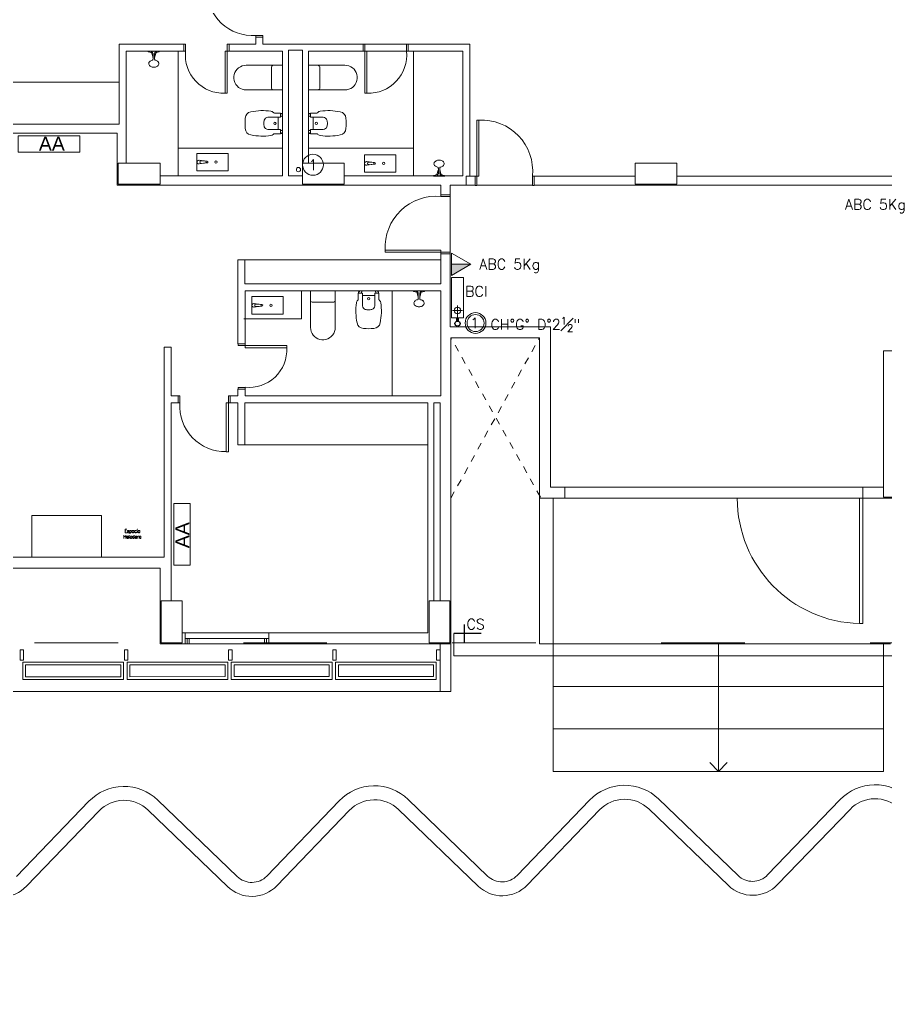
# Model space of a CAD drawing. Header units: millimetres. Extents: x 917 to 1168, y -421 to -23.
# Drawn here: x 1002.06 to 1014.49, y -365.89 to -351.62 of the extents above; entities that cross this region are included whole.
import ezdxf
from ezdxf.enums import TextEntityAlignment as Align

# ---------------------------------------------------------------- set-up
doc = ezdxf.new("R2010")
doc.units = ezdxf.units.MM
doc.header["$LTSCALE"] = 0.1
for name, pattern in [('ACAD_ISO02W100', [15, 12, -3]), ('ACAD_ISO03W100', [30, 12, -18]), ('CONTINUA', [0]), ('DASHED', [0.7, 0.5, -0.2]), ('HIDDEN', [0.375, 0.25, -0.125]), ('Overhead', [0.003969, 0.002381, -0.001587])]:
    doc.linetypes.add(name, pattern=pattern)
doc.layers.get('0').update_dxf_attribs({"lineweight": 5})
for name, color, linetype, lineweight in [('00-Agua Fria', 5, 'ACAD_ISO02W100', 20), ('00-Texto AF', 7, 'Continuous', 18), ('00_Incendio_Bocas Incendio', 1, 'Continuous', 30), ('00_Incendio_Cañeria', 1, 'Continuous', 30), ('00_Incendio_Matafuego', 1, 'Continuous', 20), ('00_Incendio_Montantes', 1, 'Continuous', 30), ('00_Incendio_Numeracion Montantes', 1, 'Continuous', 30), ('00_Incendio_Textos', 7, 'Continuous', 13), ('A-DETL', 7, 'Continuous', 5), ('A-DETL-GENF', 7, 'Continuous', 5), ('A-GLAZ-CWMG', 7, 'Continuous', 5), ('A-WALL', 7, 'Continuous', 5), ('Agua Fria Directa - Texto', 7, 'Continuous', 18), ('Arq-Equipamiento', 250, 'Continuous', 5), ('CORDON H NUEVO', 251, 'Continuous', 5), ('MUEBLES', 250, 'Continuous', 5), ('P-SANR-FIXT', 7, 'Continuous', 5), ('S-STRS-ANNO', 7, 'Continuous', 5)]:
    doc.layers.add(name, color=color, linetype=linetype, lineweight=lineweight)
doc.styles.add('Instal Sanit', font='techb___.ttf', dxfattribs={"height": 0.15})
doc.styles.add('Romans', font='romans.shx')
doc.styles.add('Romans 1.50', font='romans.shx', dxfattribs={"width": 0.8, "height": 0.15})
doc.styles.get("Standard").update_dxf_attribs({"font": 'arial.ttf'})

# ---------------------------------------------------------------- blocks, each defined once
blk = doc.blocks.new('Shower-Valve_Trim-KOHLER-Alteo-K-TS45106 - 2_5 GPM_ 2BZ-Oil-Rubed Nickel-684691-2-TORRE-ARQ- PB _-2_14_')
at = {"color": 8}
for p, q in [((6.697, 2.814), (6.707, 2.857)), ((6.707, 2.857), (6.718, 2.9)), ((6.718, 2.9), (6.721, 2.898)), ((6.726, 2.87), (6.74, 2.864)), ((6.727, 2.936), (6.732, 2.932)), ((6.74, 2.863), (6.74, 2.86)), ((6.74, 2.86), (6.818, 2.84)), ((6.743, 2.876), (6.784, 2.854)), ((6.695, 2.779), (6.688, 2.777)), ((6.7, 2.814), (6.697, 2.814)), ((6.733, 2.836), (6.718, 2.837)), ((6.777, 2.824), (6.73, 2.824)), ((6.735, 2.84), (6.734, 2.837)), ((6.813, 2.82), (6.735, 2.84)), ((6.778, 2.824), (6.778, 2.826)), ((6.785, 2.852), (6.785, 2.853)), ((6.826, 2.815), (6.818, 2.817)), ((6.824, 2.841), (6.832, 2.839))]:
    blk.add_line(p, q, dxfattribs=at)
for centre, radius, start, end in [((6.719, 2.895), 0.00318, 6.8897, 54.9928), ((6.5, 2.869), 0.224, 0.8645, 6.8897), ((6.727, 2.872), 0.00308, 180.8645, 247.6964), ((6.729, 2.928), 0.00488, 3.2443, 51.8508), ((5.993, 2.887), 0.742, 359.9249, 3.2443), ((6.75, 2.886), 0.0149, 179.9249, 192.5636), ((6.742, 2.884), 0.00706, 192.5636, 234.9722), ((6.738, 2.878), 0.000695, 336.2225, 54.9722), ((6.739, 2.877), 0.000526, 158.314, 264.5215), ((6.738, 2.867), 0.00985, 62.6992, 84.5215), ((6.739, 2.863), 0.000995, 346.2443, 67.6964), ((6.784, 2.853), 0.000762, 331.7063, 62.3935), ((6.916, 2.807), 0.0905, 131.0831, 158.8669), ((6.888, 2.84), 0.0469, 98.1333, 131.0831), ((6.887, 2.847), 0.0399, 63.1676, 98.1333), ((6.886, 2.846), 0.0408, 36.2532, 63.1676), ((6.867, 2.831), 0.0652, 13.9057, 36.2532), ((6.694, 2.783), 0.00488, 280.6377, 329.2443), ((6.06, 3.16), 0.742, 329.2443, 332.5636), ((6.7, 2.817), 0.00318, 277.4957, 325.5988), ((6.518, 2.942), 0.224, 325.5988, 331.624), ((6.718, 2.834), 0.00308, 84.7921, 151.624), ((6.732, 2.812), 0.0149, 139.9249, 152.5636), ((6.726, 2.817), 0.00706, 97.5163, 139.9249), ((6.725, 2.824), 0.000695, 277.5163, 356.266), ((6.73, 2.834), 0.00985, 247.967, 269.7893), ((6.726, 2.824), 0.000526, 67.967, 174.1745), ((6.733, 2.837), 0.000995, 264.7921, 346.2443), ((6.777, 2.825), 0.000762, 270.095, 0.7822), ((6.779, 2.825), 0.000925, 95.985, 180.7822), ((6.779, 2.824), 0.000513, 166.2443, 262.7547), ((6.797, 2.473), 0.351, 89.9392, 93.0618), ((6.785, 2.853), 0.000925, 151.7063, 236.5035), ((6.786, 2.853), 0.000513, 69.7338, 166.2443), ((6.964, 3.156), 0.351, 239.4267, 242.5493), ((6.816, 2.83), 0.0125, 223.4783, 233.5421), ((6.81, 2.822), 0.00187, 233.5421, 279.6361), ((6.816, 2.83), 0.0125, 98.9464, 109.0102), ((6.82, 2.824), 0.00706, 209.1801, 256.2443), ((6.815, 2.841), 0.00187, 52.8524, 98.9464), ((6.788, 2.826), 0.0319, 28.2767, 30.713), ((6.822, 2.834), 0.00706, 76.2443, 123.3084), ((6.916, 2.805), 0.0905, 173.6216, 201.4054), ((6.875, 2.789), 0.0469, 201.4054, 234.3552), ((6.871, 2.783), 0.0399, 234.3552, 269.3209), ((6.871, 2.784), 0.0408, 269.3209, 296.2353), ((6.86, 2.806), 0.0652, 296.2353, 318.5828), ((6.844, 2.82), 0.0869, 318.5828, 333.2748), ((6.833, 2.826), 0.0998, 333.2748, 346.2443), ((6.833, 2.826), 0.0998, 346.2443, 359.2137), ((6.845, 2.826), 0.0869, 359.2137, 13.9057)]:
    blk.add_arc(centre, radius, start, end, dxfattribs=at)
blk = doc.blocks.new('Sanitary_Toilets_Ceramica-Catalano_Zero-70-One-Piece-Close-Coupled-Syphonic - Default-V1-2-TORRE-ARQ- PB _-2_14_')
at = {"layer": 'A-DETL-GENF', "color": 8}
for p, q in [((0.044, 0.177), (0.001, 0.177)), ((0.089, 0.177), (0.044, 0.177)), ((0.133, 0.177), (0.089, 0.177)), ((0.133, 0.177), (0.142, 0.176)), ((0.524, 0.177), (0.133, 0.177)), ((0.142, 0.176), (0.133, 0.177)), ((0.142, 0.176), (0.151, 0.171)), ((0.151, 0.171), (0.142, 0.176)), ((0.151, 0.171), (0.157, 0.165)), ((0.157, 0.165), (0.151, 0.171)), ((0.157, 0.165), (0.162, 0.156)), ((0.162, 0.156), (0.157, 0.165)), ((0.162, 0.156), (0.163, 0.147)), ((0.163, 0.147), (0.162, 0.156)), ((0.163, 0.147), (0.163, -0.147)), ((0.163, 0.098), (0.163, 0.147)), ((0.553, 0.175), (0.524, 0.177)), ((0.581, 0.167), (0.553, 0.175)), ((0.608, 0.156), (0.581, 0.167)), ((0.633, 0.14), (0.608, 0.156)), ((0.163, 0.049), (0.163, 0.098)), ((0.163, 0), (0.163, 0.049)), ((0.654, 0.12), (0.633, 0.14)), ((0.672, 0.097), (0.654, 0.12)), ((0.686, 0.071), (0.672, 0.097)), ((0.696, 0.043), (0.686, 0.071)), ((0.7, 0.015), (0.696, 0.043)), ((0.7, -0.015), (0.7, 0.015)), ((0.163, -0.049), (0.163, 0)), ((0.163, -0.098), (0.163, -0.049)), ((0.163, -0.147), (0.163, -0.098)), ((0.608, -0.156), (0.633, -0.14)), ((0.633, -0.14), (0.654, -0.12)), ((0.654, -0.12), (0.672, -0.097)), ((0.672, -0.097), (0.686, -0.071)), ((0.686, -0.071), (0.696, -0.043)), ((0.696, -0.043), (0.7, -0.015)), ((0.001, -0.177), (0.044, -0.177)), ((0.044, -0.177), (0.089, -0.177)), ((0.089, -0.177), (0.133, -0.177)), ((0.142, -0.176), (0.133, -0.177)), ((0.133, -0.177), (0.142, -0.176)), ((0.133, -0.177), (0.524, -0.177)), ((0.151, -0.171), (0.142, -0.176)), ((0.142, -0.176), (0.151, -0.171)), ((0.157, -0.165), (0.151, -0.171)), ((0.151, -0.171), (0.157, -0.165)), ((0.162, -0.156), (0.157, -0.165)), ((0.157, -0.165), (0.162, -0.156)), ((0.163, -0.147), (0.162, -0.156)), ((0.162, -0.156), (0.163, -0.147)), ((0.524, -0.177), (0.553, -0.175)), ((0.553, -0.175), (0.581, -0.167)), ((0.581, -0.167), (0.608, -0.156))]:
    blk.add_line(p, q, dxfattribs=at)
blk = doc.blocks.new('Vitreous china bidet _ Debba _ Roca _ 355994xx0 - White - Debba- Roca-2705266-2-TORRE-ARQ- PB _-2_14_')
at = {"layer": 'P-SANR-FIXT', "color": 8}
for p, q in [((-0.024, 0.169), (-0.024, 0.08)), ((0.036, 0.08), (0.036, 0.262)), ((0.214, 0.262), (0.214, 0.08)), ((0.274, 0.08), (0.274, 0.169)), ((-0.024, 0.08), (-0.019, 0.08)), ((-0.019, 0.08), (-0.019, 0.06)), ((-0.019, 0.08), (0.022, 0.08)), ((-0.019, 0.06), (-0.006, 0.06)), ((-0.006, 0.06), (-0.006, 0.051)), ((0.022, 0.08), (0.036, 0.08)), ((0.022, 0.06), (0.022, 0.08)), ((0.026, 0.06), (0.022, 0.06)), ((0.026, 0.051), (0.026, 0.06)), ((0.036, 0.116), (0.214, 0.116)), ((0.214, 0.08), (0.228, 0.08)), ((0.224, 0.06), (0.228, 0.06)), ((0.224, 0.051), (0.224, 0.06)), ((0.228, 0.08), (0.269, 0.08)), ((0.228, 0.06), (0.228, 0.08)), ((0.256, 0.051), (0.256, 0.06)), ((0.256, 0.06), (0.269, 0.06)), ((0.269, 0.06), (0.269, 0.08)), ((0.269, 0.08), (0.274, 0.08))]:
    blk.add_line(p, q, dxfattribs=at)
for centre, radius, start, end in [((0.058, 0.487), 0.101, 93.8692, 168.7556), ((0.125, -0.511), 1.101, 86.1308, 93.8692), ((0.192, 0.487), 0.101, 11.2444, 86.1308), ((0.809, 0.337), 0.867, 168.7556, 187.8739), ((-0.559, 0.337), 0.867, 352.1261, 11.2444), ((0.1, 0.253), 0.0649, 110.1691, 171.8309), ((0.129, 0.135), 0.186, 91.3288, 106.151), ((0.121, 0.135), 0.186, 73.849, 88.6712), ((0.15, 0.253), 0.0649, 8.1691, 69.8309), ((0.009, 0.227), 0.0594, 187.8739, 225.1331), ((-0.041, 0.169), 0.0175, 0, 63.7001), ((0.125, 0.161), 0.0175, 0, 180), ((0.125, 0.161), 0.0175, 180, 0), ((0.29, 0.169), 0.0167, 126.2715, 179.7285), ((0.241, 0.227), 0.0594, 311.2548, 352.1261)]:
    blk.add_arc(centre, radius, start, end, dxfattribs=at)
blk = doc.blocks.new('Bacha 45x25cm')
at = {"layer": 'MUEBLES', "color": 8}
for p, q in [((0.112, 0.146), (0.099, 0.028)), ((0.138, 0.146), (0.151, 0.028)), ((0.106, 0.062), (0.113, 0.127)), ((0.137, 0.126), (0.144, 0.062))]:
    blk.add_line(p, q, dxfattribs=at)
blk.add_lwpolyline([(0, 0.45), (0.25, 0.45), (0.25, 0), (0, 0)], close=True, dxfattribs=at)
blk.add_circle((0.125, 0.275), 0.0166, dxfattribs=at)
for centre, radius, start, end in [((0.125, 0.146), 0.0134, 0, 180), ((0.125, 0.028), 0.0256, 168.1721, 11.8279), ((0.125, 0.062), 0.0188, 167.2829, 12.8468), ((0.125, 0.126), 0.0117, 360, 173.6414)]:
    blk.add_arc(centre, radius, start, end, dxfattribs=at)
blk = doc.blocks.new('Shower-Valve_Trim-KOHLER-Alteo-K-TS45106 - 2_5 GPM_ 2BZ-Oil-Rubed Nickel-V9-2-TORRE-ARQ- PB _-2_14_')
at = {"color": 8}
for p, q in [((4.342, 6.4), (4.352, 6.443)), ((4.352, 6.443), (4.355, 6.441)), ((4.361, 6.48), (4.366, 6.476)), ((4.329, 6.322), (4.322, 6.321)), ((4.331, 6.357), (4.342, 6.4)), ((4.335, 6.358), (4.331, 6.357)), ((4.367, 6.379), (4.352, 6.381)), ((4.36, 6.413), (4.374, 6.407)), ((4.411, 6.367), (4.364, 6.367)), ((4.369, 6.383), (4.368, 6.38)), ((4.448, 6.364), (4.369, 6.383)), ((4.374, 6.406), (4.374, 6.403)), ((4.374, 6.403), (4.453, 6.384)), ((4.377, 6.419), (4.418, 6.397)), ((4.412, 6.368), (4.413, 6.369)), ((4.419, 6.395), (4.419, 6.397)), ((4.46, 6.358), (4.452, 6.36)), ((4.458, 6.385), (4.466, 6.383))]:
    blk.add_line(p, q, dxfattribs=at)
for centre, radius, start, end in [((4.353, 6.439), 0.00318, 6.8967, 54.9998), ((4.134, 6.412), 0.224, 0.8715, 6.8967), ((4.363, 6.472), 0.00488, 3.2512, 51.8578), ((3.627, 6.43), 0.742, 359.9319, 3.2512), ((4.384, 6.429), 0.0149, 179.9319, 192.5706), ((4.377, 6.427), 0.00706, 192.5706, 234.9792), ((4.372, 6.421), 0.000695, 336.2295, 54.9792), ((4.373, 6.421), 0.000526, 158.321, 264.5285), ((4.522, 6.383), 0.0469, 98.1403, 131.0901), ((4.521, 6.39), 0.0399, 63.1746, 98.1403), ((4.52, 6.389), 0.0408, 36.2602, 63.1746), ((4.328, 6.327), 0.00488, 280.6447, 329.2512), ((3.694, 6.704), 0.742, 329.2512, 332.5706), ((4.334, 6.361), 0.00318, 277.5027, 325.6058), ((4.152, 6.485), 0.224, 325.6058, 331.631), ((4.352, 6.378), 0.00308, 84.7991, 151.631), ((4.366, 6.355), 0.0149, 139.9319, 152.5706), ((4.36, 6.36), 0.00706, 97.5233, 139.9319), ((4.361, 6.416), 0.00308, 180.8715, 247.7034), ((4.359, 6.368), 0.000695, 277.5233, 356.273), ((4.36, 6.368), 0.000526, 67.974, 174.1815), ((4.364, 6.377), 0.00985, 247.974, 269.7963), ((4.367, 6.38), 0.000995, 264.7991, 346.2512), ((4.372, 6.41), 0.00985, 62.7062, 84.5285), ((4.373, 6.406), 0.000995, 346.2512, 67.7034), ((4.411, 6.368), 0.000762, 270.102, 0.7892), ((4.413, 6.368), 0.000925, 95.992, 180.7892), ((4.413, 6.368), 0.000513, 166.2512, 262.7617), ((4.431, 6.016), 0.351, 89.9462, 93.0688), ((4.418, 6.397), 0.000762, 331.7133, 62.4005), ((4.42, 6.396), 0.000513, 69.7408, 166.2512), ((4.419, 6.396), 0.000925, 151.7133, 236.5105), ((4.599, 6.699), 0.351, 239.4337, 242.5563), ((4.451, 6.374), 0.0125, 223.4853, 233.5491), ((4.444, 6.365), 0.00187, 233.5491, 279.6431), ((4.45, 6.373), 0.0125, 98.9534, 109.0171), ((4.449, 6.384), 0.00187, 52.8594, 98.9534), ((4.454, 6.367), 0.00706, 209.187, 256.2512), ((4.423, 6.369), 0.0319, 28.2837, 30.72), ((4.456, 6.378), 0.00706, 76.2512, 123.3154), ((4.55, 6.348), 0.0905, 173.6286, 201.4124), ((4.55, 6.35), 0.0905, 131.0901, 158.8739), ((4.509, 6.332), 0.0469, 201.4124, 234.3622), ((4.505, 6.327), 0.0399, 234.3622, 269.3279), ((4.505, 6.328), 0.0408, 269.3279, 296.2423), ((4.495, 6.35), 0.0652, 296.2423, 318.5898), ((4.478, 6.364), 0.0869, 318.5898, 333.2817), ((4.501, 6.375), 0.0652, 13.9127, 36.2602), ((4.467, 6.37), 0.0998, 333.2817, 346.2512), ((4.48, 6.369), 0.0869, 359.2207, 13.9127), ((4.467, 6.37), 0.0998, 346.2512, 359.2207)]:
    blk.add_arc(centre, radius, start, end, dxfattribs=at)
blk = doc.blocks.new('Shower-Valve_Trim-KOHLER-Alteo-K-TS45106 - 2_5 GPM_ 2BZ-Oil-Rubed Nickel-V13-2-TORRE-ARQ- PB _-2_14_')
at = {"layer": 'P-SANR-FIXT'}
for p, q in [((1.475, -12.251), (1.467, -12.249)), ((1.473, -12.225), (1.481, -12.227)), ((1.56, -12.27), (1.481, -12.25)), ((1.486, -12.23), (1.564, -12.25)), ((1.514, -12.262), (1.514, -12.263)), ((1.556, -12.286), (1.515, -12.264)), ((1.521, -12.234), (1.521, -12.236)), ((1.522, -12.234), (1.569, -12.234)), ((1.559, -12.273), (1.56, -12.27)), ((1.564, -12.25), (1.565, -12.247)), ((1.566, -12.246), (1.581, -12.247)), ((1.592, -12.267), (1.581, -12.31)), ((1.602, -12.224), (1.592, -12.267)), ((1.599, -12.224), (1.602, -12.224)), ((1.611, -12.188), (1.602, -12.224)), ((1.604, -12.189), (1.611, -12.188)), ((1.573, -12.28), (1.559, -12.274)), ((1.572, -12.346), (1.567, -12.342)), ((1.581, -12.31), (1.572, -12.346)), ((1.581, -12.31), (1.578, -12.308))]:
    blk.add_line(p, q, dxfattribs=at)
for centre, radius, start, end in [((1.466, -12.236), 0.0998, 166.2582, 179.2277), ((1.454, -12.236), 0.0869, 179.2277, 193.9197), ((1.433, -12.241), 0.0652, 193.9197, 216.2672), ((1.466, -12.236), 0.0998, 153.2887, 166.2582), ((1.455, -12.231), 0.0869, 138.5968, 153.2887), ((1.439, -12.216), 0.0652, 116.2493, 138.5968), ((1.428, -12.194), 0.0408, 89.3349, 116.2493), ((1.428, -12.193), 0.0399, 54.3692, 89.3349), ((1.383, -12.217), 0.0905, 311.0971, 338.8809), ((1.424, -12.199), 0.0469, 21.4194, 54.3692), ((1.383, -12.215), 0.0905, 353.6356, 21.4194), ((1.477, -12.245), 0.00706, 256.2582, 303.3224), ((1.479, -12.234), 0.00706, 29.194, 76.2582), ((1.511, -12.236), 0.0319, 208.2907, 210.727), ((1.484, -12.251), 0.00187, 232.8664, 278.9604), ((1.483, -12.24), 0.0125, 278.9604, 289.0241), ((1.489, -12.232), 0.00187, 53.5561, 99.6501), ((1.483, -12.241), 0.0125, 43.4923, 53.5561), ((1.335, -12.566), 0.351, 59.4407, 62.5633), ((1.502, -11.883), 0.351, 269.9532, 273.0757), ((1.513, -12.263), 0.000513, 249.7478, 346.2582), ((1.514, -12.263), 0.000925, 331.7203, 56.5175), ((1.515, -12.264), 0.000762, 151.7203, 242.4075), ((1.52, -12.234), 0.000513, 346.2582, 82.7687), ((1.522, -12.235), 0.000762, 90.109, 180.7962), ((1.521, -12.235), 0.000925, 275.999, 0.7962), ((1.566, -12.247), 0.000995, 84.8061, 166.2582), ((1.569, -12.244), 0.00985, 67.981, 89.8033), ((1.573, -12.234), 0.000526, 247.981, 354.1885), ((1.574, -12.235), 0.000695, 97.5303, 176.28), ((1.573, -12.227), 0.00706, 277.5303, 319.9389), ((1.567, -12.222), 0.0149, 319.9389, 332.5776), ((2.239, -12.57), 0.742, 149.2582, 152.5776), ((1.581, -12.244), 0.00308, 264.8061, 331.638), ((1.781, -12.352), 0.224, 145.6128, 151.638), ((1.599, -12.227), 0.00318, 97.5097, 145.6128), ((1.605, -12.194), 0.00488, 100.6517, 149.2582), ((1.413, -12.256), 0.0408, 216.2672, 243.1815), ((1.412, -12.257), 0.0399, 243.1815, 278.1473), ((1.411, -12.25), 0.0469, 278.1473, 311.0971), ((1.561, -12.277), 0.00985, 242.7132, 264.5355), ((1.56, -12.273), 0.000995, 166.2582, 247.7104), ((1.561, -12.288), 0.000695, 156.2365, 234.9862), ((1.56, -12.287), 0.000526, 338.328, 84.5355), ((1.557, -12.294), 0.00706, 12.5776, 54.9862), ((1.549, -12.296), 0.0149, 359.9389, 12.5776), ((2.306, -12.297), 0.742, 179.9389, 183.2582), ((1.57, -12.338), 0.00488, 183.2582, 231.8648), ((1.572, -12.282), 0.00308, 0.8785, 67.7104), ((1.799, -12.279), 0.224, 180.8785, 186.9037), ((1.58, -12.306), 0.00318, 186.9037, 235.0068)]:
    blk.add_arc(centre, radius, start, end, dxfattribs=at)
blk = doc.blocks.new('Shower-Valve_Trim-KOHLER-Alteo-K-TS45106 - 2_5 GPM_ 2BZ-Oil-Rubed Nickel-V14-2-TORRE-ARQ- PB _-2_14_')
at = {"color": 8}
for p, q in [((1.475, -12.251), (1.467, -12.249)), ((1.473, -12.225), (1.481, -12.227)), ((1.56, -12.27), (1.481, -12.25)), ((1.486, -12.23), (1.564, -12.25)), ((1.514, -12.262), (1.514, -12.263)), ((1.556, -12.286), (1.515, -12.264)), ((1.521, -12.234), (1.521, -12.236)), ((1.522, -12.234), (1.569, -12.234)), ((1.559, -12.273), (1.56, -12.27)), ((1.564, -12.25), (1.565, -12.247)), ((1.566, -12.246), (1.581, -12.247)), ((1.592, -12.267), (1.581, -12.31)), ((1.602, -12.224), (1.592, -12.267)), ((1.599, -12.224), (1.602, -12.224)), ((1.611, -12.188), (1.602, -12.224)), ((1.604, -12.189), (1.611, -12.188)), ((1.573, -12.28), (1.559, -12.274)), ((1.572, -12.346), (1.567, -12.342)), ((1.581, -12.31), (1.572, -12.346)), ((1.581, -12.31), (1.578, -12.308))]:
    blk.add_line(p, q, dxfattribs=at)
for centre, radius, start, end in [((1.466, -12.236), 0.0998, 166.2582, 179.2277), ((1.454, -12.236), 0.0869, 179.2277, 193.9197), ((1.433, -12.241), 0.0652, 193.9197, 216.2672), ((1.466, -12.236), 0.0998, 153.2887, 166.2582), ((1.455, -12.231), 0.0869, 138.5968, 153.2887), ((1.439, -12.216), 0.0652, 116.2493, 138.5968), ((1.428, -12.194), 0.0408, 89.3349, 116.2493), ((1.428, -12.193), 0.0399, 54.3692, 89.3349), ((1.383, -12.217), 0.0905, 311.0971, 338.8809), ((1.424, -12.199), 0.0469, 21.4194, 54.3692), ((1.383, -12.215), 0.0905, 353.6356, 21.4194), ((1.477, -12.245), 0.00706, 256.2582, 303.3224), ((1.479, -12.234), 0.00706, 29.194, 76.2582), ((1.511, -12.236), 0.0319, 208.2907, 210.727), ((1.484, -12.251), 0.00187, 232.8664, 278.9604), ((1.483, -12.24), 0.0125, 278.9604, 289.0241), ((1.489, -12.232), 0.00187, 53.5561, 99.6501), ((1.483, -12.241), 0.0125, 43.4923, 53.5561), ((1.335, -12.566), 0.351, 59.4407, 62.5633), ((1.502, -11.883), 0.351, 269.9532, 273.0757), ((1.513, -12.263), 0.000513, 249.7478, 346.2582), ((1.514, -12.263), 0.000925, 331.7203, 56.5175), ((1.515, -12.264), 0.000762, 151.7203, 242.4075), ((1.52, -12.234), 0.000513, 346.2582, 82.7687), ((1.522, -12.235), 0.000762, 90.109, 180.7962), ((1.521, -12.235), 0.000925, 275.999, 0.7962), ((1.566, -12.247), 0.000995, 84.8061, 166.2582), ((1.569, -12.244), 0.00985, 67.981, 89.8033), ((1.573, -12.234), 0.000526, 247.981, 354.1885), ((1.574, -12.235), 0.000695, 97.5303, 176.28), ((1.573, -12.227), 0.00706, 277.5303, 319.9389), ((1.567, -12.222), 0.0149, 319.9389, 332.5776), ((2.239, -12.57), 0.742, 149.2582, 152.5776), ((1.581, -12.244), 0.00308, 264.8061, 331.638), ((1.781, -12.352), 0.224, 145.6128, 151.638), ((1.599, -12.227), 0.00318, 97.5097, 145.6128), ((1.605, -12.194), 0.00488, 100.6517, 149.2582), ((1.413, -12.256), 0.0408, 216.2672, 243.1815), ((1.412, -12.257), 0.0399, 243.1815, 278.1473), ((1.411, -12.25), 0.0469, 278.1473, 311.0971), ((1.561, -12.277), 0.00985, 242.7132, 264.5355), ((1.56, -12.273), 0.000995, 166.2582, 247.7104), ((1.561, -12.288), 0.000695, 156.2365, 234.9862), ((1.56, -12.287), 0.000526, 338.328, 84.5355), ((1.557, -12.294), 0.00706, 12.5776, 54.9862), ((1.549, -12.296), 0.0149, 359.9389, 12.5776), ((2.306, -12.297), 0.742, 179.9389, 183.2582), ((1.57, -12.338), 0.00488, 183.2582, 231.8648), ((1.572, -12.282), 0.00308, 0.8785, 67.7104), ((1.799, -12.279), 0.224, 180.8785, 186.9037), ((1.58, -12.306), 0.00318, 186.9037, 235.0068)]:
    blk.add_arc(centre, radius, start, end, dxfattribs=at)
blk = doc.blocks.new('Montante rectangular - 50 x 150mm-V30-02 Torre PB')
at = {"layer": 'A-GLAZ-CWMG', "color": 8}
for p, q in [((-0.025, 0.075), (0.025, 0.075)), ((-0.025, 0.042), (-0.025, 0.075)), ((-0.025, -0.075), (-0.025, 0.042)), ((0.025, 0.075), (0.025, 0.038)), ((0.025, 0.038), (0.025, -0.075)), ((0.025, -0.075), (-0.025, -0.075))]:
    blk.add_line(p, q, dxfattribs=at)
blk = doc.blocks.new('Montante rectangular - 50 x 150mm-V31-02 Torre PB')
at = {"layer": 'A-GLAZ-CWMG', "color": 8}
for p, q in [((-0.025, 0.075), (-0.018, 0.075)), ((-0.025, -0.046), (-0.025, 0.075)), ((-0.017, 0.075), (-0.004, 0.075)), ((-0.003, 0.075), (0.009, 0.075)), ((0.01, 0.075), (0.022, 0.075)), ((0.025, 0.075), (0.025, -0.06)), ((-0.025, -0.075), (-0.025, -0.046)), ((0.025, -0.075), (-0.025, -0.075)), ((0.025, -0.06), (0.025, -0.075))]:
    blk.add_line(p, q, dxfattribs=at)
blk = doc.blocks.new('2-PB F')
at = {"color": 8, "lineweight": 18}
for p, q in [((742.791, -351.886), (742.891, -351.886)), ((742.791, -351.911), (742.791, -351.886)), ((742.791, -351.911), (742.791, -352.011)), ((742.891, -351.911), (742.791, -351.911)), ((742.891, -351.886), (742.891, -351.911)), ((742.891, -352.011), (742.891, -351.911)), ((740.829, -352.011), (740.829, -353.156)), ((741.756, -352.011), (740.829, -352.011)), ((740.832, -352.012), (740.832, -352.011)), ((740.931, -353.719), (740.931, -352.112)), ((740.931, -352.112), (741.756, -352.112)), ((741.756, -352.012), (741.781, -352.012)), ((741.756, -352.112), (741.756, -352.012)), ((741.781, -352.112), (741.756, -352.112)), ((741.781, -352.012), (741.781, -352.112)), ((742.349, -352.112), (742.381, -352.112)), ((742.349, -352.712), (742.349, -352.112)), ((742.381, -352.012), (742.406, -352.012)), ((742.381, -352.112), (742.381, -352.012)), ((742.406, -352.112), (742.381, -352.112)), ((742.381, -352.112), (742.381, -352.712)), ((742.406, -352.112), (742.381, -352.112)), ((742.791, -352.011), (742.406, -352.011)), ((742.406, -352.012), (742.406, -352.112)), ((742.406, -352.112), (743.176, -352.112)), ((744.331, -352.011), (742.891, -352.011)), ((743.176, -352.112), (743.176, -353.901)), ((743.262, -353.901), (743.262, -352.096)), ((743.262, -352.096), (743.461, -352.096)), ((743.461, -352.096), (743.461, -353.718)), ((743.545, -352.013), (743.545, -352.011)), ((743.548, -352.012), (743.548, -352.011)), ((744.331, -352.012), (743.548, -352.012)), ((743.548, -353.719), (743.548, -352.112)), ((743.548, -352.112), (744.331, -352.112)), ((744.331, -352.011), (744.981, -352.011)), ((744.356, -352.012), (744.331, -352.012)), ((744.331, -352.012), (744.331, -352.112)), ((744.356, -352.112), (744.331, -352.112)), ((744.331, -352.112), (744.356, -352.112)), ((744.356, -352.112), (744.356, -352.012)), ((744.356, -352.112), (744.356, -352.712)), ((744.387, -352.112), (744.356, -352.112)), ((744.981, -352.112), (744.387, -352.112)), ((744.387, -352.712), (744.387, -352.112)), ((744.981, -352.012), (744.956, -352.012)), ((744.956, -352.012), (744.956, -352.112)), ((744.956, -352.112), (744.981, -352.112)), ((745.864, -352.011), (744.981, -352.011)), ((744.981, -352.112), (744.981, -352.012)), ((744.981, -352.112), (745.763, -352.112)), ((745.763, -352.112), (745.763, -353.901)), ((745.864, -353.901), (745.864, -352.011)), ((740.829, -352.556), (736.95, -352.556)), ((742.381, -352.712), (742.349, -352.712)), ((744.356, -352.712), (744.387, -352.712)), ((745.995, -353.102), (745.964, -353.102)), ((745.964, -353.102), (745.964, -353.902)), ((745.995, -353.902), (745.995, -353.102)), ((740.829, -353.156), (736.95, -353.156)), ((736.95, -353.288), (740.799, -353.288)), ((740.799, -353.288), (740.799, -354.033)), ((740.914, -353.719), (740.815, -353.719)), ((740.815, -353.719), (740.815, -354.019)), ((740.815, -354.019), (740.815, -353.719)), ((740.815, -353.719), (740.931, -353.719)), ((740.927, -353.719), (740.914, -353.719)), ((740.928, -353.719), (740.927, -353.719)), ((740.931, -353.719), (740.928, -353.719)), ((741.415, -353.719), (740.931, -353.719)), ((741.415, -354.019), (741.415, -353.719)), ((744.062, -353.719), (743.462, -353.719)), ((743.462, -353.719), (743.462, -354.019)), ((744.062, -354.019), (744.062, -353.719)), ((748.838, -353.718), (748.238, -353.718)), ((748.238, -353.718), (748.238, -353.902)), ((748.838, -353.902), (748.838, -353.718)), ((743.176, -353.901), (741.414, -353.901)), ((745.763, -353.901), (744.061, -353.901)), ((745.939, -353.902), (745.813, -353.902)), ((745.813, -353.902), (745.813, -354.035)), ((745.964, -353.902), (745.939, -353.902)), ((745.939, -353.902), (745.939, -354.036)), ((745.964, -353.902), (745.995, -353.902)), ((745.964, -354.036), (745.964, -353.902)), ((746.789, -353.902), (746.764, -353.902)), ((746.764, -353.902), (746.764, -354.036)), ((748.238, -353.902), (746.789, -353.902)), ((746.789, -354.036), (746.789, -353.902)), ((748.238, -353.902), (748.238, -353.903)), ((748.238, -354.018), (748.238, -353.902)), ((748.238, -353.903), (748.238, -353.904)), ((748.238, -353.904), (748.238, -353.917)), ((748.238, -353.917), (748.238, -353.918)), ((748.238, -353.918), (748.238, -354.018)), ((748.838, -353.903), (748.838, -353.902)), ((752.466, -353.902), (748.838, -353.902)), ((748.838, -353.902), (748.838, -354.018)), ((748.838, -353.904), (748.838, -353.903)), ((748.838, -353.917), (748.838, -353.904)), ((748.838, -353.918), (748.838, -353.917)), ((748.838, -354.018), (748.838, -353.918)), ((740.799, -354.033), (744.061, -354.033)), ((740.815, -354.019), (740.914, -354.019)), ((740.931, -354.019), (740.815, -354.019)), ((740.914, -354.019), (740.927, -354.019)), ((740.927, -354.019), (740.928, -354.019)), ((740.928, -354.019), (740.931, -354.019)), ((740.931, -354.019), (741.415, -354.019)), ((743.462, -354.019), (744.062, -354.019)), ((744.061, -354.033), (745.45, -354.033)), ((745.45, -354.033), (745.45, -354.17)), ((745.583, -354.17), (745.583, -354.035)), ((745.583, -354.035), (745.939, -354.035)), ((745.939, -354.036), (745.964, -354.036)), ((746.764, -354.035), (745.964, -354.035)), ((746.764, -354.036), (746.789, -354.036)), ((746.789, -354.035), (752.466, -354.035)), ((748.238, -354.018), (748.238, -354.018)), ((748.238, -354.018), (748.838, -354.018)), ((748.238, -354.018), (748.238, -354.018)), ((748.838, -354.018), (748.238, -354.018)), ((748.838, -354.018), (748.838, -354.018)), ((748.838, -354.018), (748.838, -354.018)), ((745.583, -354.17), (745.45, -354.17)), ((745.45, -354.17), (745.45, -354.195)), ((745.45, -354.195), (745.583, -354.195)), ((745.583, -354.195), (745.583, -354.17)), ((745.583, -354.195), (745.583, -354.995)), ((745.45, -354.965), (744.65, -354.965)), ((744.65, -354.965), (744.65, -354.995)), ((745.45, -354.995), (745.45, -354.965)), ((742.535, -355.106), (742.535, -356.31)), ((742.635, -355.106), (742.535, -355.106)), ((742.632, -355.106), (742.632, -355.107)), ((742.635, -355.449), (742.635, -355.106)), ((742.635, -355.107), (745.45, -355.107)), ((744.65, -354.995), (745.45, -354.995)), ((745.583, -354.995), (745.45, -354.995)), ((745.45, -354.995), (745.45, -355.02)), ((745.45, -355.02), (745.45, -355.449)), ((745.45, -355.02), (745.583, -355.02)), ((745.583, -355.02), (745.583, -354.995)), ((745.583, -356.067), (745.583, -355.02)), ((742.536, -355.449), (742.535, -355.449)), ((742.537, -355.45), (742.535, -355.45)), ((745.45, -355.449), (742.635, -355.449)), ((742.636, -356.31), (742.636, -355.55)), ((742.636, -355.55), (745.449, -355.55)), ((745.449, -355.55), (745.449, -357.057)), ((745.453, -356.068), (745.452, -356.068)), ((747.021, -356.067), (745.583, -356.067)), ((747.021, -358.366), (747.021, -356.067)), ((745.593, -361.3), (745.593, -356.224)), ((745.593, -356.224), (746.863, -356.224)), ((746.863, -356.224), (746.863, -358.524)), ((741.574, -356.36), (741.474, -356.36)), ((741.474, -356.36), (741.474, -359.372)), ((741.476, -356.36), (741.476, -356.361)), ((741.574, -357.059), (741.574, -356.36)), ((742.536, -356.31), (742.636, -356.31)), ((742.536, -356.335), (742.536, -356.31)), ((742.636, -356.335), (742.536, -356.335)), ((742.636, -356.31), (742.636, -356.335)), ((742.636, -356.31), (742.636, -356.335)), ((742.636, -356.366), (742.636, -356.335)), ((742.636, -356.335), (743.236, -356.335)), ((743.236, -356.366), (742.636, -356.366)), ((743.236, -356.335), (743.236, -356.366)), ((751.957, -356.412), (751.807, -356.412)), ((751.807, -356.412), (751.807, -358.366)), ((742.535, -356.96), (742.535, -357.059)), ((742.536, -356.935), (742.636, -356.935)), ((742.536, -356.96), (742.536, -356.935)), ((742.636, -356.96), (742.536, -356.96)), ((742.636, -356.935), (742.636, -356.96)), ((742.636, -357.057), (742.636, -356.96)), ((741.674, -357.059), (741.574, -357.059)), ((741.699, -357.059), (741.674, -357.059)), ((741.674, -357.059), (741.674, -357.159)), ((741.699, -357.159), (741.699, -357.059)), ((742.424, -357.059), (742.399, -357.059)), ((742.399, -357.059), (742.399, -357.159)), ((742.535, -357.059), (742.424, -357.059)), ((742.424, -357.159), (742.424, -357.059)), ((745.449, -357.057), (742.636, -357.057)), ((741.574, -360), (741.574, -357.159)), ((741.574, -357.159), (741.674, -357.159)), ((741.674, -357.159), (741.699, -357.159)), ((742.399, -357.159), (742.364, -357.159)), ((742.364, -357.159), (742.364, -357.859)), ((742.399, -357.859), (742.399, -357.159)), ((742.399, -357.159), (742.424, -357.159)), ((742.424, -357.159), (742.535, -357.159)), ((742.535, -357.159), (742.535, -357.759)), ((742.635, -357.159), (745.263, -357.159)), ((742.635, -357.759), (742.635, -357.159)), ((745.263, -357.159), (745.263, -360.459)), ((745.348, -357.159), (745.437, -357.159)), ((745.348, -360), (745.348, -357.159)), ((745.437, -357.159), (745.437, -360)), ((742.535, -357.759), (742.635, -357.759)), ((742.635, -357.759), (745.263, -357.759)), ((742.364, -357.859), (742.399, -357.859)), ((747.229, -358.366), (747.021, -358.366)), ((747.229, -358.366), (747.229, -358.524)), ((751.507, -358.366), (747.229, -358.366)), ((751.807, -358.366), (751.507, -358.366)), ((751.507, -358.524), (751.507, -358.366)), ((751.807, -358.366), (751.807, -358.368)), ((751.807, -358.509), (751.807, -358.366)), ((751.807, -358.368), (751.807, -358.369)), ((751.807, -358.369), (751.807, -358.384)), ((751.807, -358.384), (751.807, -358.509)), ((746.863, -358.524), (747.229, -358.524)), ((747.063, -358.524), (746.863, -358.524)), ((746.863, -358.524), (746.863, -360.615)), ((747.063, -360.615), (747.063, -358.524)), ((747.229, -358.524), (751.507, -358.524)), ((751.462, -358.524), (751.462, -360.325)), ((751.507, -358.524), (751.462, -358.524)), ((751.507, -358.524), (753.857, -358.524)), ((751.507, -358.524), (751.507, -360.325)), ((751.807, -358.509), (753.857, -358.509)), ((739.574, -359.372), (739.574, -358.772)), ((739.574, -358.772), (740.574, -358.772)), ((740.574, -358.772), (740.574, -359.372)), ((741.474, -359.372), (738.914, -359.372)), ((738.914, -359.528), (741.418, -359.528)), ((741.418, -359.528), (741.418, -360.615)), ((741.558, -360), (741.433, -360)), ((741.433, -360), (741.433, -360.6)), ((741.433, -360.6), (741.433, -360)), ((741.433, -360), (741.574, -360)), ((741.559, -360), (741.558, -360)), ((741.571, -360), (741.559, -360)), ((741.572, -360), (741.571, -360)), ((741.574, -360), (741.572, -360)), ((741.733, -360), (741.574, -360)), ((741.733, -360.459), (741.733, -360)), ((745.348, -360), (745.279, -360)), ((745.279, -360), (745.279, -360.459)), ((745.279, -360.461), (745.279, -360)), ((745.279, -360), (745.348, -360)), ((745.437, -360), (745.348, -360)), ((745.439, -360), (745.437, -360)), ((745.437, -360), (745.578, -360)), ((745.44, -360), (745.439, -360)), ((745.452, -360), (745.44, -360)), ((745.453, -360), (745.452, -360)), ((745.578, -360), (745.453, -360)), ((745.579, -360), (745.578, -360)), ((745.578, -360), (745.579, -360)), ((745.579, -360.459), (745.579, -360)), ((745.579, -360), (745.579, -360.459)), ((751.507, -360.325), (751.462, -360.325)), ((741.733, -360.46), (741.733, -360.459)), ((741.776, -360.459), (741.733, -360.459)), ((741.733, -360.459), (741.733, -360.6)), ((741.733, -360.461), (741.733, -360.46)), ((741.733, -360.474), (741.733, -360.461)), ((741.733, -360.475), (741.733, -360.474)), ((741.733, -360.6), (741.733, -360.475)), ((741.776, -360.537), (741.776, -360.459)), ((741.776, -360.459), (742.976, -360.459)), ((741.776, -360.537), (741.806, -360.537)), ((741.776, -360.615), (741.776, -360.537)), ((741.806, -360.537), (741.836, -360.537)), ((741.806, -360.615), (741.806, -360.537)), ((741.806, -360.537), (741.806, -360.615)), ((741.836, -360.537), (742.916, -360.537)), ((741.836, -360.552), (741.836, -360.537)), ((741.836, -360.537), (741.836, -360.615)), ((742.916, -360.537), (742.916, -360.552)), ((742.916, -360.537), (742.946, -360.537)), ((742.916, -360.615), (742.916, -360.537)), ((742.946, -360.537), (742.946, -360.615)), ((742.946, -360.537), (742.976, -360.537)), ((742.946, -360.615), (742.946, -360.537)), ((745.263, -360.459), (742.976, -360.459)), ((742.976, -360.459), (742.976, -360.537)), ((742.976, -360.537), (742.976, -360.615)), ((745.279, -360.461), (745.278, -360.461)), ((745.279, -360.459), (745.279, -360.461)), ((745.279, -360.461), (745.279, -360.475)), ((745.279, -360.475), (745.279, -360.6)), ((745.279, -360.6), (745.279, -360.475)), ((745.579, -360.6), (745.579, -360.459)), ((741.418, -360.615), (741.776, -360.615)), ((741.433, -360.6), (741.574, -360.6)), ((741.433, -360.6), (741.433, -360.6)), ((741.574, -360.6), (741.733, -360.6)), ((741.806, -360.615), (741.776, -360.615)), ((741.836, -360.615), (741.806, -360.615)), ((741.836, -360.615), (742.916, -360.615)), ((742.946, -360.615), (742.916, -360.615)), ((742.976, -360.615), (742.946, -360.615)), ((742.976, -360.615), (745.593, -360.615)), ((745.279, -360.6), (745.579, -360.6)), ((746.863, -360.615), (747.063, -360.615)), ((747.063, -360.615), (751.807, -360.615)), ((747.063, -361.226), (747.063, -360.615)), ((749.435, -361.226), (749.435, -360.615)), ((751.807, -361.226), (751.807, -360.615)), ((747.063, -361.836), (747.063, -361.226)), ((747.063, -361.226), (751.807, -361.226)), ((749.435, -361.836), (749.435, -361.226)), ((751.807, -361.836), (751.807, -361.226)), ((747.063, -362.446), (747.063, -361.836)), ((747.063, -361.836), (751.807, -361.836)), ((749.435, -362.446), (749.435, -361.836)), ((751.807, -362.446), (751.807, -361.836)), ((747.063, -362.446), (751.807, -362.446))]:
    blk.add_line(p, q, dxfattribs=at)
at = {"color": 8, "lineweight": 5}
for p, q in [((741.676, -352.112), (741.675, -353.901)), ((745.057, -352.113), (745.057, -353.901)), ((743.175, -353.501), (741.675, -353.501)), ((743.548, -353.501), (745.057, -353.501))]:
    blk.add_line(p, q, dxfattribs=at)
at = {"color": 8, "linetype": 'CONTINUA', "lineweight": 13}
for p, q in [((743.262, -353.901), (743.462, -353.901)), ((745.437, -360.615), (745.437, -361.3))]:
    blk.add_line(p, q, dxfattribs=at)
at = {"color": 8, "linetype": 'DASHED', "lineweight": 18}
for p, q in [((746.878, -358.509), (745.593, -356.224)), ((745.593, -358.524), (746.863, -356.224))]:
    blk.add_line(p, q, dxfattribs=at)
at = {"color": 8, "linetype": 'CONTINUA', "lineweight": 18}
for p, q in [((741.848, -358.6), (741.612, -358.6)), ((741.612, -358.6), (741.612, -359.485)), ((741.848, -359.485), (741.848, -358.6)), ((741.612, -359.485), (741.848, -359.485))]:
    blk.add_line(p, q, dxfattribs=at)
at = {"color": 8, "linetype": 'HIDDEN', "lineweight": 18}
blk.add_line((751.807, -360.615), (758.12, -360.6), dxfattribs=at)
at = {"color": 8, "extrusion": (0, 0, -1)}
for p, q in [((739.456, -360.7), (739.406, -360.7)), ((739.406, -360.7), (739.406, -360.85)), ((739.456, -360.85), (739.456, -360.7)), ((740.953, -360.7), (740.903, -360.7)), ((740.903, -360.7), (740.903, -360.782)), ((740.903, -360.782), (740.903, -360.85)), ((740.953, -360.786), (740.953, -360.7)), ((740.953, -360.85), (740.953, -360.786)), ((739.406, -360.85), (739.456, -360.85)), ((740.903, -360.85), (740.928, -360.85)), ((740.928, -360.85), (740.953, -360.85))]:
    blk.add_line(p, q, dxfattribs=at)
at = {"color": 8, "linetype": 'Overhead', "lineweight": 18}
for p, q in [((747.063, -361.226), (751.807, -361.226)), ((747.063, -361.836), (751.807, -361.836)), ((747.063, -362.446), (751.807, -362.446))]:
    blk.add_line(p, q, dxfattribs=at)
at = {"color": 8}
blk.add_line((741.418, -361.3), (732.979, -361.3), dxfattribs=at)
for points in [[(740.892, -360.878), (739.445, -360.878), (739.445, -361.128), (740.892, -361.128)], [(740.852, -360.918), (739.485, -360.918), (739.485, -361.088), (740.852, -361.088)], [(742.389, -360.877), (740.942, -360.878), (740.942, -361.128), (742.389, -361.127)], [(742.349, -360.917), (740.982, -360.918), (740.982, -361.088), (742.349, -361.087)], [(743.886, -360.877), (742.439, -360.877), (742.439, -361.127), (743.886, -361.127)], [(743.846, -360.917), (742.479, -360.917), (742.479, -361.087), (743.846, -361.087)], [(745.383, -360.877), (743.936, -360.877), (743.936, -361.127), (745.383, -361.127)], [(745.343, -360.917), (743.976, -360.917), (743.976, -361.087), (745.343, -361.087)]]:
    blk.add_lwpolyline(points, close=True, dxfattribs=at)
blk.add_lwpolyline([(745.594, -361.3), (741.418, -361.3)], dxfattribs=at)
at = {"color": 8, "lineweight": 18}
for centre, radius, start, end in [((742.744, -351.234), 0.653, 178.836, 274.1016), ((742.325, -352.167), 0.546, 174.312, 272.5983), ((744.412, -352.167), 0.546, 267.4017, 5.688), ((746.037, -353.831), 0.73, 354.4302, 93.3299), ((745.379, -354.922), 0.73, 84.4302, 183.3299), ((742.691, -356.391), 0.546, 264.312, 2.5983), ((742.351, -357.205), 0.653, 175.8984, 271.164), ((751.507, -358.524), 1.802, 180, 268.5863)]:
    blk.add_arc(centre, radius, start, end, dxfattribs=at)
at = {"layer": 'A-DETL', "color": 8, "linetype": 'ByBlock', "lineweight": 18}
for p, q in [((743.445, -355.953), (743.445, -355.55)), ((742.62, -355.953), (743.445, -355.953))]:
    blk.add_line(p, q, dxfattribs=at)
at = {"layer": 'A-DETL', "color": 8, "lineweight": 18}
blk.add_line((744.75, -357.05), (744.75, -355.55), dxfattribs=at)
at = {"layer": 'Arq-Equipamiento', "color": 8, "linetype": 'CONTINUA', "lineweight": 18}
blk.add_lwpolyline([(740.262, -353.326), (739.376, -353.326), (739.376, -353.561), (740.262, -353.561)], close=True, dxfattribs=at)
at = {"layer": 'S-STRS-ANNO', "color": 8, "lineweight": 18}
for q in [(749.31, -362.321), (749.56, -362.321), (749.435, -362.446)]:
    blk.add_line((749.435, -362.446), q, dxfattribs=at)
at = {"color": 8, "extrusion": (0, 0, -1), "rotation": 180}
for name, p in [('Montante rectangular - 50 x 150mm-V30-02 Torre PB', (-742.425, -360.775)), ('Montante rectangular - 50 x 150mm-V31-02 Torre PB', (-743.922, -360.775)), ('Montante rectangular - 50 x 150mm-V31-02 Torre PB', (-745.413, -360.775))]:
    blk.add_blockref(name, p, dxfattribs=at)
at = {"layer": 'MUEBLES', "lineweight": 5, "rotation": 269.9999997145658}
for p in [(741.944, -353.577), (744.351, -353.596)]:
    blk.add_blockref('Bacha 45x25cm', p, dxfattribs=at)
at = {"layer": 'MUEBLES', "lineweight": 18, "rotation": 269.9999997145658}
blk.add_blockref('Bacha 45x25cm', (742.732, -355.633), dxfattribs=at)
blk.add_blockref('Bacha 45x25cm', (742.732, -355.633), dxfattribs=at)
at = {"layer": 'P-SANR-FIXT', "lineweight": 5, "xscale": -1}
for name, p, rotation in [('Shower-Valve_Trim-KOHLER-Alteo-K-TS45106 - 2_5 GPM_ 2BZ-Oil-Rubed Nickel-V9-2-TORRE-ARQ- PB _-2_14_', (748.575, -349.418), 76.24075343670569), ('Sanitary_Toilets_Ceramica-Catalano_Zero-70-One-Piece-Close-Coupled-Syphonic - Default-V1-2-TORRE-ARQ- PB _-2_14_', (743.547, -352.49), 179.9965031161391), ('Vitreous china bidet _ Debba _ Roca _ 355994xx0 - White - Debba- Roca-2705266-2-TORRE-ARQ- PB _-2_14_', (743.498, -353.272), 269.9965030703645)]:
    blk.add_blockref(name, p, dxfattribs=dict(at, rotation=rotation))
at = {"layer": 'P-SANR-FIXT', "lineweight": 5}
for name, p, rotation in [('Sanitary_Toilets_Ceramica-Catalano_Zero-70-One-Piece-Close-Coupled-Syphonic - Default-V1-2-TORRE-ARQ- PB _-2_14_', (743.177, -352.49), 179.996503024591), ('Vitreous china bidet _ Debba _ Roca _ 355994xx0 - White - Debba- Roca-2705266-2-TORRE-ARQ- PB _-2_14_', (743.226, -353.272), 89.99650307036545), ('Shower-Valve_Trim-KOHLER-Alteo-K-TS45106 - 2_5 GPM_ 2BZ-Oil-Rubed Nickel-V13-2-TORRE-ARQ- PB _-2_14_', (756.959, -349.439), 283.7592465632944), ('Shower-Valve_Trim-KOHLER-Alteo-K-TS45106 - 2_5 GPM_ 2BZ-Oil-Rubed Nickel-V14-2-TORRE-ARQ- PB _-2_14_', (756.959, -349.439), 283.7592465632944)]:
    blk.add_blockref(name, p, dxfattribs=dict(at, rotation=rotation))
at = {"layer": 'P-SANR-FIXT', "lineweight": 18}
for name, p, rotation in [('Sanitary_Toilets_Ceramica-Catalano_Zero-70-One-Piece-Close-Coupled-Syphonic - Default-V1-2-TORRE-ARQ- PB _-2_14_', (743.754, -355.552), 269.9999999508732), ('Vitreous china bidet _ Debba _ Roca _ 355994xx0 - White - Debba- Roca-2705266-2-TORRE-ARQ- PB _-2_14_', (744.536, -355.503), 180)]:
    blk.add_blockref(name, p, dxfattribs=dict(at, rotation=rotation))
at = {"layer": 'P-SANR-FIXT', "lineweight": 18, "xscale": -1, "rotation": 76.24075343670569}
blk.add_blockref('Shower-Valve_Trim-KOHLER-Alteo-K-TS45106 - 2_5 GPM_ 2BZ-Oil-Rubed Nickel-684691-2-TORRE-ARQ- PB _-2_14_', (749.505, -349.715), dxfattribs=at)
at = {"color": 8, "lineweight": 18, "style": 'Romans 1.50', "width": 0.8}
for s, p in [('Espacio', (740.905, -359.021)), ('Heladera', (740.89, -359.104))]:
    blk.add_text(s, height=0.05, dxfattribs=at).set_placement(p)
at = {"color": 8, "linetype": 'CONTINUA', "lineweight": 13}
blk.add_text('AA', height=0.2, rotation=90, dxfattribs=at).set_placement((741.834, -359.243))
at = {"color": 8, "lineweight": 18, "insert": (740.048, -353.339), "char_height": 0.2, "attachment_point": 3}
blk.add_mtext_dynamic_manual_height_columns('AA', width=1, gutter_width=12.5, heights=[0], dxfattribs=at)
blk = doc.blocks.new('Boca Incendio')
at = {"color": 1, "lineweight": 20}
blk.add_lwpolyline([(-0.58, -0.085), (0, -0.085), (0, 0.085), (-0.58, 0.085)], close=True, dxfattribs=at)
for points in [[(0, 0), (-0.176, 0)], [(-0.104, -0.072), (-0.104, 0.072)]]:
    blk.add_lwpolyline(points, dxfattribs=at)
blk.add_circle((-0.104, 0), 0.048, dxfattribs=at)

msp = doc.modelspace()

# ---------------------------------------------------------------- hatches: boundary and pattern name
at = {"layer": '00_Incendio_Matafuego'}
msp.add_hatch(color=256, dxfattribs=at).paths.add_polyline_path([(1008.26, -355.129), (1008.26, -355.289), (1008.537, -355.129)])

# ---------------------------------------------------------------- linework, layer by layer
at = {"layer": '00-Agua Fria', "color": 5, "lineweight": 25}
msp.add_line((1008.446, -360.56), (1008.446, -360.298), dxfattribs=at)
at = {"layer": '00-Agua Fria', "color": 5, "linetype": 'CONTINUA', "lineweight": 25}
msp.add_line((1008.684, -360.429), (1008.291, -360.429), dxfattribs=at)
at = {"layer": '00-Agua Fria', "linetype": 'CONTINUA'}
for points in [[(1008.291, -360.747), (1008.291, -360.429)], [(1032.144, -360.747), (1008.291, -360.747)]]:
    msp.add_lwpolyline(points, dxfattribs=at)
at = {"layer": '00-Agua Fria', "linetype": 'CONTINUA', "lineweight": 20}
for centre, radius in [((1006.269, -353.702), 0.15), ((1006.06, -353.771), 0.03)]:
    msp.add_circle(centre, radius, dxfattribs=at)
at = {"layer": '00_Incendio_Cañeria', "lineweight": 60}
msp.add_lwpolyline([(1008.345, -355.944), (1008.345, -355.898)], dxfattribs=at)
at = {"layer": '00_Incendio_Matafuego'}
msp.add_lwpolyline([(1008.537, -355.129), (1008.26, -354.969), (1008.26, -355.289)], close=True, dxfattribs=at)
msp.add_lwpolyline([(1008.537, -355.129), (1008.26, -355.129)], dxfattribs=at)
at = {"layer": '00_Incendio_Montantes', "lineweight": 25}
msp.add_circle((1008.345, -355.981), 0.037, dxfattribs=at)
at = {"layer": '00_Incendio_Numeracion Montantes', "lineweight": 20}
for radius in [0.149, 0.122]:
    msp.add_circle((1008.603, -355.973), radius, dxfattribs=at)
at = {"layer": 'A-WALL', "color": 8, "linetype": 'ACAD_ISO03W100', "lineweight": 20}
msp.add_lwpolyline([(984.27, -343.441), (984.27, -360.561), (1091.645, -360.561), (1091.645, -343.441), (984.27, -343.441)], dxfattribs=at)
at = {"layer": 'CORDON H NUEVO', "lineweight": 5}
for points in [[(1002.01, -363.917), (1003.051, -362.837, -0.414214), (1004.041, -362.818), (1005.182, -363.917, 0.414214), (1005.606, -363.909), (1006.646, -362.829, -0.414214), (1007.636, -362.81), (1008.777, -363.909, 0.414214), (1009.201, -363.901), (1010.242, -362.821, -0.414214), (1011.232, -362.803), (1012.373, -363.902, 0.414214), (1012.797, -363.894), (1013.838, -362.813, -0.414214), (1014.827, -362.795), (1017.892, -365.747)], [(1001.447, -364.069, 0.414214), (1002.154, -364.056), (1003.195, -362.976, -0.414214), (1003.902, -362.962), (1005.043, -364.061, 0.414214), (1005.75, -364.048), (1006.79, -362.968), (1006.79, -362.968, -0.414214), (1007.497, -362.954), (1008.639, -364.053, 0.414214), (1009.345, -364.04), (1010.386, -362.96, -0.414214), (1011.093, -362.947), (1012.234, -364.046, 0.414214), (1012.941, -364.032), (1013.982, -362.952, -0.414214), (1014.689, -362.939), (1017.754, -365.891)]]:
    msp.add_lwpolyline(points, format="xyb", dxfattribs=at)

# ---------------------------------------------------------------- block references
at = {"color": 2, "linetype": 'CONTINUA', "lineweight": 13}
msp.add_blockref('2-PB F', (262.657, 0.039), dxfattribs=at)
at = {"layer": '00_Incendio_Bocas Incendio', "rotation": 270}
msp.add_blockref('Boca Incendio', (1008.345, -355.898), dxfattribs=at)

# ---------------------------------------------------------------- texts
at = {"layer": '00-Texto AF', "style": 'Romans'}
msp.add_text('1', height=0.15, rotation=0, dxfattribs=at).set_placement((1006.269, -353.702), align=Align.MIDDLE_CENTER)
at = {"layer": '00_Incendio_Textos', "color": 7, "char_height": 0.15, "width": 1.47222, "attachment_point": 2, "style": 'Instal Sanit'}
for insert in [(1014.271, -354.196), (1009.019, -355.054)]:
    msp.add_mtext('\\pi-0.45,l0.6,t0.6;{\\Fromans|c0;ABC 5Kg}', dxfattribs=dict(at, insert=insert))
at = {"layer": '00_Incendio_Textos', "insert": (1008.614, -355.594), "char_height": 0.15, "attachment_point": 8, "style": 'Romans'}
msp.add_mtext_dynamic_manual_height_columns('BCI', width=0.92514, gutter_width=0.75, heights=[0], dxfattribs=at)
at = {"layer": '00_Incendio_Textos', "lineweight": 18, "insert": (1010.11, -355.888), "char_height": 0.15, "attachment_point": 3}
msp.add_mtext_dynamic_manual_height_columns('\\A1;{\\Fromans|c0;CH°G° D°2\\H0.7x;\\S1#2;\\H1.42857x;"}', width=1.33303, gutter_width=12.5, heights=[0], dxfattribs=at)
at = {"layer": '00_Incendio_Textos', "color": 7, "style": 'Romans', "flags": 8}
msp.add_attdef('1', text='1', height=0.15, dxfattribs=at).set_placement((1008.59, -355.973), align=Align.MIDDLE_CENTER)
at = {"layer": 'Agua Fria Directa - Texto', "style": 'Romans'}
msp.add_text('CS', height=0.15, rotation=360, dxfattribs=at).set_placement((1008.474, -360.219), align=Align.TOP_LEFT)

doc.saveas('drawing.dxf')
